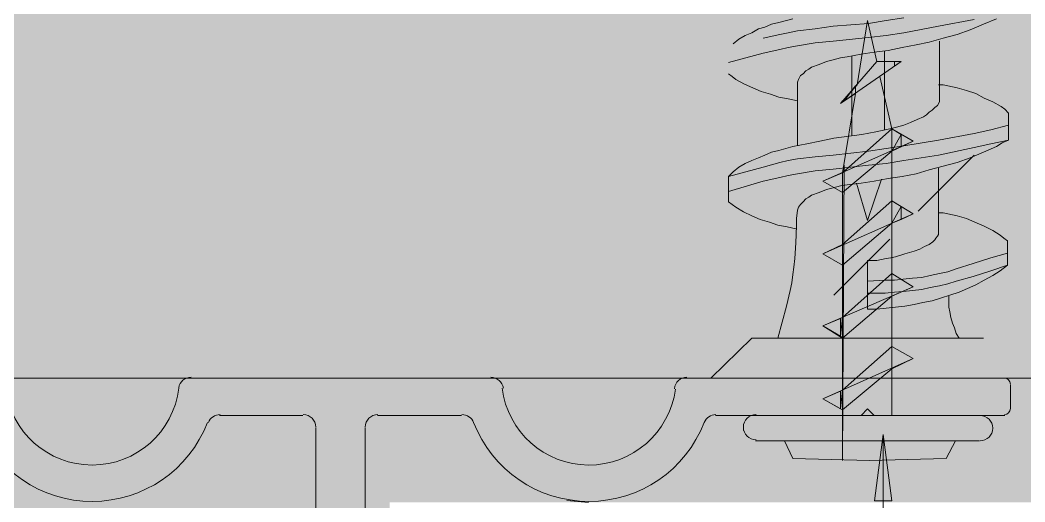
# Model space of a CAD drawing. Header units: millimetres. Extents: x 2518 to 53621, y 2061 to 18648.
# Drawn here: x 48894 to 51172, y 15995 to 17088 of the extents above; entities that cross this region are included whole.
import ezdxf

# ---------------------------------------------------------------- set-up
doc = ezdxf.new("R2010")
doc.units = ezdxf.units.MM
for name, color, linetype, lineweight in [('A-DETL', 7, 'Continuous', 9), ('A-DETL-6', 7, 'Continuous', 5), ('G-ANNO-TEXT', 7, 'Continuous', 9)]:
    doc.layers.add(name, color=color, linetype=linetype, lineweight=lineweight)
doc.layers.add('A-DETL-GENF-1', color=7, linetype='Continuous', lineweight=9, true_color=0xd2d2d2)
doc.layers.add('A-DETL-GENF-12', color=7, linetype='Continuous', lineweight=9, true_color=0xeeeeee)

msp = doc.modelspace()

# ---------------------------------------------------------------- hatches: boundary and pattern name
at = {"layer": 'A-DETL-GENF-1'}
h = msp.add_hatch(dxfattribs=at)
h.set_pattern_fill('FP_9', color=256, style=0, pattern_type=2)
h.set_pattern_definition([(0, (24327.629, 0), (60.96, 15.24), [5.029, -40.691, 5.029, -40.691, -243.84]), (0, (24327.629, 0), (60.96, 15.24), [-91.44, 5.029, -86.411, 5.029, -40.691, -106.68]), (0, (24327.629, 0), (60.96, 15.24), [-228.6, 5.029, -25.451, 5.029, -71.171]), (120, (24350.489, 7.62), (-43.678227, 45.1729086), [5.029, -40.691, 5.029, -40.691, -243.84]), (120, (24350.489, 7.62), (-43.678227, 45.1729086), [-91.44, 5.029, -86.411, 5.029, -40.691, -106.68]), (120, (24350.489, 7.62), (-43.678227, 45.1729086), [-228.6, 5.029, -25.451, 5.029, -71.171]), (240, (24358.109, 38.1), (-17.281773, -60.4129086), [5.029, -40.691, 5.029, -40.691, -243.84]), (240, (24358.109, 38.1), (-17.281773, -60.4129086), [-91.44, 5.029, -86.411, 5.029, -40.691, -106.68]), (240, (24358.109, 38.1), (-17.281773, -60.4129086), [-228.6, 5.029, -25.451, 5.029, -71.171])])
h.paths.add_polyline_path([(52477.3741, 16275.9154), (52477.3741, 17416.7987), (46762.3741, 17416.7987), (46762.3741, 16275.9154), (49732.0575, 16275.9154)])
at = {"layer": 'A-DETL-GENF-12'}
h = msp.add_hatch(color=256, dxfattribs=at)
h.paths.add_polyline_path([(49732.0575, 15545.6654), (50464.4241, 15545.6654), (50464.4241, 15742.5154), (49732.0575, 15742.5154), (49732.0575, 15994.3987), (52477.3741, 15994.3987), (52477.3741, 16275.9154), (46762.3741, 16275.9154), (46762.3741, 15994.3987), (48770.0325, 15994.3987), (48770.0325, 15545.6654), (49664.3241, 15545.6654)])
h.paths.add_polyline_path([(49014.5075, 15628.2154), (49012.3908, 15628.2154), (49012.3908, 15630.3321)])
at = {"layer": 'G-ANNO-TEXT'}
msp.add_hatch(color=256, dxfattribs=at).paths.add_polyline_path([(50851.1841, 16147.9919), (50831.4362, 15997.9919), (50870.9319, 15997.9919)])

# ---------------------------------------------------------------- linework, layer by layer
at = {"layer": 'A-DETL'}
msp.add_line((46762.3741, 16275.9154), (52477.3741, 16275.9154), dxfattribs=at)
at = {"layer": 'A-DETL-6'}
for p, q in [((50614.7075, 17082.3654), (50646.4575, 17090.8321)), ((50815.7908, 17086.5987), (50792.5075, 16940.5487)), ((50792.5075, 16940.5487), (50815.7908, 17086.5987)), ((50836.9575, 16993.4654), (50815.7908, 17086.5987)), ((50815.7908, 17086.5987), (50836.9575, 16993.4654)), ((50858.1241, 17086.5987), (50817.9075, 17080.2487)), ((50898.3408, 17092.9487), (50858.1241, 17086.5987)), ((51057.0908, 17088.7154), (50976.6575, 17073.8987)), ((51078.2575, 17078.1321), (51107.8908, 17090.8321)), ((50553.3241, 17059.0821), (50568.1408, 17067.5487)), ((50568.1408, 17067.5487), (50582.9575, 17071.7821)), ((50582.9575, 17071.7821), (50597.7741, 17078.1321)), ((50597.7741, 17078.1321), (50614.7075, 17082.3654)), ((50657.0408, 17063.3154), (50635.8741, 17059.0821)), ((50697.2575, 17067.5487), (50657.0408, 17063.3154)), ((50737.4741, 17073.8987), (50697.2575, 17067.5487)), ((50817.9075, 17080.2487), (50737.4741, 17073.8987)), ((50976.6575, 17073.8987), (50898.3408, 17059.0821)), ((51018.9908, 17054.8487), (51048.6241, 17065.4321)), ((51048.6241, 17065.4321), (51078.2575, 17078.1321)), ((50510.9908, 17033.6821), (50523.6908, 17044.2654)), ((50523.6908, 17044.2654), (50538.5075, 17052.7321)), ((50538.5075, 17052.7321), (50553.3241, 17059.0821)), ((50616.8241, 17054.8487), (50578.7241, 17046.3821)), ((50635.8741, 17059.0821), (50616.8241, 17054.8487)), ((50737.4741, 17040.0321), (50697.2575, 17035.7987)), ((50817.9075, 17048.4987), (50737.4741, 17040.0321)), ((50858.1241, 17052.7321), (50817.9075, 17048.4987)), ((50898.3408, 17059.0821), (50858.1241, 17052.7321)), ((50955.4908, 17037.9154), (50987.2408, 17046.3821)), ((50978.7741, 16902.4487), (50978.7741, 17040.0321)), ((50987.2408, 17046.3821), (51018.9908, 17054.8487)), ((50616.8241, 17020.9821), (50578.7241, 17012.5154)), ((50635.8741, 17025.2154), (50616.8241, 17020.9821)), ((50657.0408, 17029.4487), (50635.8741, 17025.2154)), ((50697.2575, 17035.7987), (50657.0408, 17029.4487)), ((50830.6075, 17014.6321), (50862.3575, 17018.8654)), ((50853.8908, 17016.7487), (50853.8908, 16838.9487)), ((50862.3575, 17018.8654), (50894.1075, 17025.2154)), ((50894.1075, 17025.2154), (50925.8575, 17031.5654)), ((50925.8575, 17031.5654), (50955.4908, 17037.9154)), ((50578.7241, 17012.5154), (50500.4075, 16991.3487)), ((50722.6575, 16993.4654), (50737.4741, 16997.6987)), ((50737.4741, 16997.6987), (50754.4075, 17001.9321)), ((50754.4075, 17001.9321), (50769.2241, 17004.0487)), ((50769.2241, 17004.0487), (50800.9741, 17010.3987)), ((50779.8075, 16826.2487), (50779.8075, 17006.1654)), ((50800.9741, 17010.3987), (50830.6075, 17014.6321)), ((50669.7408, 16965.9487), (50676.0908, 16972.2987)), ((50676.0908, 16972.2987), (50682.4408, 16976.5321)), ((50682.4408, 16976.5321), (50688.7908, 16980.7654)), ((50688.7908, 16980.7654), (50705.7241, 16987.1154)), ((50705.7241, 16987.1154), (50722.6575, 16993.4654)), ((50754.4075, 16898.2154), (50836.9575, 16993.4654)), ((50891.9908, 16993.4654), (50754.4075, 16898.2154)), ((50836.9575, 16993.4654), (50891.9908, 16993.4654)), ((50836.9575, 16993.4654), (50891.9908, 16993.4654)), ((50870.8241, 16993.4654), (50843.3075, 16993.4654)), ((50877.1741, 16993.4654), (50870.8241, 16993.4654)), ((50877.1741, 16982.8821), (50877.1741, 16993.4654)), ((50877.1741, 16993.4654), (50891.9908, 16993.4654)), ((50891.9908, 16993.4654), (50877.1741, 16982.8821)), ((50508.8741, 16959.5987), (50500.4075, 16965.9487)), ((50517.3408, 16953.2487), (50508.8741, 16959.5987)), ((50536.3908, 16942.6654), (50517.3408, 16953.2487)), ((50657.0408, 16946.8987), (50659.1575, 16953.2487)), ((50659.1575, 16953.2487), (50663.3908, 16961.7154)), ((50663.3908, 16961.7154), (50669.7408, 16965.9487)), ((50843.3075, 16959.5987), (50870.8241, 16841.0654)), ((50843.3075, 16959.5987), (50870.8241, 16841.0654)), ((50555.4408, 16934.1987), (50536.3908, 16942.6654)), ((50574.4908, 16925.7321), (50555.4408, 16934.1987)), ((50595.6575, 16919.3821), (50574.4908, 16925.7321)), ((50657.0408, 16802.9654), (50657.0408, 16946.8987)), ((50754.4075, 16898.2154), (50792.5075, 16940.5487)), ((50762.8741, 16904.5654), (50788.2741, 16938.4321)), ((50788.2741, 16938.4321), (50762.8741, 16906.6821)), ((50762.8741, 16904.5654), (50788.2741, 16938.4321)), ((50788.2741, 16938.4321), (50788.2741, 16921.4987)), ((50987.2408, 16940.5487), (50976.6575, 16940.5487)), ((50997.8241, 16938.4321), (50987.2408, 16940.5487)), ((51018.9908, 16934.1987), (50997.8241, 16938.4321)), ((51040.1575, 16927.8487), (51018.9908, 16934.1987)), ((51061.3241, 16921.4987), (51040.1575, 16927.8487)), ((50614.7075, 16913.0321), (50595.6575, 16919.3821)), ((50635.8741, 16908.7987), (50614.7075, 16913.0321)), ((50657.0408, 16904.5654), (50635.8741, 16908.7987)), ((50788.2741, 16921.4987), (50754.4075, 16898.2154)), ((50754.4075, 16898.2154), (50758.6408, 16904.5654)), ((50758.6408, 16741.5821), (50788.2741, 16921.4987)), ((50758.6408, 16741.5821), (50788.2741, 16921.4987)), ((50758.6408, 16902.4487), (50762.8741, 16906.6821)), ((50762.8741, 16906.6821), (50758.6408, 16904.5654)), ((50758.6408, 16902.4487), (50762.8741, 16906.6821)), ((50758.6408, 16904.5654), (50758.6408, 16902.4487)), ((50758.6408, 16904.5654), (50758.6408, 16902.4487)), ((50762.8741, 16904.5654), (50758.6408, 16902.4487)), ((50788.2741, 16921.4987), (50762.8741, 16904.5654)), ((50762.8741, 16906.6821), (50762.8741, 16904.5654)), ((50762.8741, 16906.6821), (50762.8741, 16904.5654)), ((51080.3741, 16910.9154), (51061.3241, 16921.4987)), ((51099.4241, 16902.4487), (51080.3741, 16910.9154)), ((50758.6408, 16902.4487), (50754.4075, 16898.2154)), ((50955.4908, 16879.1654), (50961.8408, 16883.3987)), ((50961.8408, 16883.3987), (50968.1908, 16889.7487)), ((50968.1908, 16889.7487), (50974.5408, 16893.9821)), ((50974.5408, 16893.9821), (50978.7741, 16902.4487)), ((51118.4741, 16891.8654), (51099.4241, 16902.4487)), ((51126.9408, 16885.5154), (51118.4741, 16891.8654)), ((51135.4075, 16877.0487), (51126.9408, 16885.5154)), ((50913.1575, 16855.8821), (50927.9741, 16862.2321)), ((50927.9741, 16862.2321), (50942.7908, 16868.5821)), ((50942.7908, 16868.5821), (50949.1408, 16872.8154)), ((50949.1408, 16872.8154), (50955.4908, 16879.1654)), ((51135.4075, 16815.6654), (51135.4075, 16877.0487)), ((50870.8241, 16841.0654), (50758.6408, 16741.5821)), ((50803.0908, 16828.3654), (50834.8408, 16834.7154)), ((50834.8408, 16834.7154), (50866.5908, 16841.0654)), ((50866.5908, 16841.0654), (50881.4075, 16845.2987)), ((50870.8241, 16790.2654), (50870.8241, 16841.0654)), ((50870.8241, 16841.0654), (50891.9908, 16828.3654)), ((50919.5075, 16813.5487), (50870.8241, 16841.0654)), ((50870.8241, 16841.0654), (50919.5075, 16813.5487)), ((50881.4075, 16845.2987), (50898.3408, 16849.5321)), ((50898.3408, 16849.5321), (50913.1575, 16855.8821)), ((51095.1908, 16838.9487), (51057.0908, 16830.4821)), ((51135.4075, 16849.5321), (51095.1908, 16838.9487)), ((50678.2075, 16807.1987), (50707.8408, 16813.5487)), ((50707.8408, 16813.5487), (50739.5908, 16819.8987)), ((50714.1908, 16722.5321), (50919.5075, 16813.5487)), ((50739.5908, 16819.8987), (50803.0908, 16828.3654)), ((50891.9908, 16828.3654), (50870.8241, 16790.2654)), ((50891.9908, 16828.3654), (50870.8241, 16790.2654)), ((50919.5075, 16813.5487), (50870.8241, 16790.2654)), ((50891.9908, 16800.8487), (50891.9908, 16828.3654)), ((50891.9908, 16828.3654), (50919.5075, 16813.5487)), ((50891.9908, 16800.8487), (50891.9908, 16828.3654)), ((50919.5075, 16813.5487), (50891.9908, 16800.8487)), ((50976.6575, 16815.6654), (50898.3408, 16802.9654)), ((51057.0908, 16830.4821), (50976.6575, 16815.6654)), ((51135.4075, 16815.6654), (51095.1908, 16807.1987)), ((51120.5908, 16809.3154), (51135.4075, 16815.6654)), ((50597.7741, 16788.1487), (50614.7075, 16792.3821)), ((50614.7075, 16792.3821), (50646.4575, 16800.8487)), ((50646.4575, 16800.8487), (50678.2075, 16807.1987)), ((50817.9075, 16790.2654), (50737.4741, 16781.7987)), ((50870.8241, 16790.2654), (50758.6408, 16697.1321)), ((50858.1241, 16796.6154), (50817.9075, 16790.2654)), ((50898.3408, 16802.9654), (50858.1241, 16796.6154)), ((50870.8241, 16790.2654), (50891.9908, 16800.8487)), ((50870.8241, 16678.0821), (50870.8241, 16790.2654)), ((50870.8241, 16790.2654), (50870.8241, 16678.0821)), ((51057.0908, 16798.7321), (50976.6575, 16781.7987)), ((51095.1908, 16807.1987), (51057.0908, 16798.7321)), ((51078.2575, 16788.1487), (51107.8908, 16800.8487)), ((51107.8908, 16800.8487), (51120.5908, 16809.3154)), ((50538.5075, 16762.7487), (50553.3241, 16769.0987)), ((50553.3241, 16769.0987), (50568.1408, 16775.4487)), ((50568.1408, 16775.4487), (50582.9575, 16781.7987)), ((50582.9575, 16781.7987), (50597.7741, 16788.1487)), ((50635.8741, 16769.0987), (50616.8241, 16764.8654)), ((50657.0408, 16773.3321), (50635.8741, 16769.0987)), ((50697.2575, 16777.5654), (50657.0408, 16773.3321)), ((50737.4741, 16781.7987), (50697.2575, 16777.5654)), ((50898.3408, 16769.0987), (50858.1241, 16762.7487)), ((50976.6575, 16781.7987), (50898.3408, 16769.0987)), ((50930.0908, 16654.7987), (51057.0908, 16781.7987)), ((51018.9908, 16764.8654), (51048.6241, 16775.4487)), ((51048.6241, 16775.4487), (51078.2575, 16788.1487)), ((50578.7241, 16754.2821), (50500.4075, 16733.1154)), ((50500.4075, 16733.1154), (50510.9908, 16743.6987)), ((50510.9908, 16743.6987), (50523.6908, 16754.2821)), ((50523.6908, 16754.2821), (50538.5075, 16762.7487)), ((50616.8241, 16764.8654), (50578.7241, 16754.2821)), ((50697.2575, 16745.8154), (50657.0408, 16739.4654)), ((50737.4741, 16750.0487), (50697.2575, 16745.8154)), ((50817.9075, 16758.5154), (50737.4741, 16750.0487)), ((50758.6408, 16089.6487), (50762.8741, 16758.5154)), ((50762.8741, 16758.5154), (50758.6408, 16741.5821)), ((50858.1241, 16762.7487), (50817.9075, 16758.5154)), ((50925.8575, 16739.4654), (50955.4908, 16747.9321)), ((50955.4908, 16747.9321), (50987.2408, 16756.3987)), ((50976.6575, 16601.8821), (50976.6575, 16752.1654)), ((50987.2408, 16756.3987), (51018.9908, 16764.8654)), ((50500.4075, 16675.9654), (50500.4075, 16733.1154)), ((50578.7241, 16722.5321), (50500.4075, 16699.2487)), ((50616.8241, 16730.9987), (50578.7241, 16722.5321)), ((50635.8741, 16735.2321), (50616.8241, 16730.9987)), ((50657.0408, 16739.4654), (50635.8741, 16735.2321)), ((50758.6408, 16741.5821), (50714.1908, 16722.5321)), ((50714.1908, 16722.5321), (50758.6408, 16741.5821)), ((50758.6408, 16741.5821), (50714.1908, 16722.5321)), ((50714.1908, 16722.5321), (50758.6408, 16741.5821)), ((50714.1908, 16722.5321), (50758.6408, 16697.1321)), ((50758.6408, 16697.1321), (50714.1908, 16722.5321)), ((50758.6408, 16697.1321), (50714.1908, 16722.5321)), ((50758.6408, 16697.1321), (50758.6408, 16741.5821)), ((50758.6408, 16741.5821), (50758.6408, 16089.6487)), ((50800.9741, 16718.2987), (50830.6075, 16722.5321)), ((50815.7908, 16633.6321), (50847.5408, 16726.7654)), ((50830.6075, 16722.5321), (50862.3575, 16728.8821)), ((50862.3575, 16728.8821), (50894.1075, 16733.1154)), ((50894.1075, 16733.1154), (50925.8575, 16739.4654)), ((50705.7241, 16697.1321), (50722.6575, 16703.4821)), ((50722.6575, 16703.4821), (50737.4741, 16707.7154)), ((50737.4741, 16707.7154), (50754.4075, 16711.9487)), ((50754.4075, 16711.9487), (50769.2241, 16714.0654)), ((50769.2241, 16714.0654), (50800.9741, 16718.2987)), ((50790.3908, 16718.2987), (50815.7908, 16633.6321)), ((50508.8741, 16669.6154), (50500.4075, 16675.9654)), ((50663.3908, 16669.6154), (50669.7408, 16675.9654)), ((50669.7408, 16675.9654), (50676.0908, 16682.3154)), ((50676.0908, 16682.3154), (50682.4408, 16686.5487)), ((50682.4408, 16686.5487), (50688.7908, 16690.7821)), ((50688.7908, 16690.7821), (50705.7241, 16697.1321)), ((50758.6408, 16578.5987), (50758.6408, 16697.1321)), ((50758.6408, 16578.5987), (50758.6408, 16697.1321)), ((50870.8241, 16678.0821), (50758.6408, 16578.5987)), ((50870.8241, 16678.0821), (50870.8241, 16627.2821)), ((50891.9908, 16665.3821), (50870.8241, 16678.0821)), ((50919.5075, 16648.4487), (50870.8241, 16678.0821)), ((50870.8241, 16678.0821), (50919.5075, 16648.4487)), ((50517.3408, 16663.2654), (50508.8741, 16669.6154)), ((50534.2741, 16652.6821), (50517.3408, 16663.2654)), ((50553.3241, 16644.2154), (50534.2741, 16652.6821)), ((50654.9241, 16637.8654), (50657.0408, 16656.9154)), ((50657.0408, 16656.9154), (50659.1575, 16663.2654)), ((50659.1575, 16663.2654), (50663.3908, 16669.6154)), ((50870.8241, 16627.2821), (50891.9908, 16665.3821)), ((50870.8241, 16627.2821), (50891.9908, 16665.3821)), ((50891.9908, 16635.7487), (50891.9908, 16665.3821)), ((50891.9908, 16665.3821), (50919.5075, 16648.4487)), ((50891.9908, 16665.3821), (50891.9908, 16635.7487)), ((50572.3741, 16635.7487), (50553.3241, 16644.2154)), ((50593.5408, 16629.3987), (50572.3741, 16635.7487)), ((50612.5908, 16623.0487), (50593.5408, 16629.3987)), ((50654.9241, 16620.9321), (50654.9241, 16637.8654)), ((50714.1908, 16557.4321), (50919.5075, 16648.4487)), ((50919.5075, 16648.4487), (50870.8241, 16627.2821)), ((50891.9908, 16635.7487), (50870.8241, 16627.2821)), ((50919.5075, 16648.4487), (50891.9908, 16635.7487)), ((50987.2408, 16650.5654), (50976.6575, 16650.5654)), ((50997.8241, 16648.4487), (50987.2408, 16650.5654)), ((51018.9908, 16644.2154), (50997.8241, 16648.4487)), ((51040.1575, 16637.8654), (51018.9908, 16644.2154)), ((51059.2075, 16629.3987), (51040.1575, 16637.8654)), ((51078.2575, 16620.9321), (51059.2075, 16629.3987)), ((50633.7575, 16618.8154), (50612.5908, 16623.0487)), ((50652.8075, 16614.5821), (50633.7575, 16618.8154)), ((50652.8075, 16582.8321), (50654.9241, 16620.9321)), ((50870.8241, 16627.2821), (50758.6408, 16532.0321)), ((50870.8241, 16512.9821), (50870.8241, 16627.2821)), ((50870.8241, 16627.2821), (50870.8241, 16512.9821)), ((51099.4241, 16610.3487), (51078.2575, 16620.9321)), ((51116.3575, 16599.7654), (51099.4241, 16610.3487)), ((50739.5908, 16464.2987), (50866.5908, 16591.2987)), ((50955.4908, 16578.5987), (50963.9575, 16584.9487)), ((50963.9575, 16584.9487), (50968.1908, 16589.1821)), ((50968.1908, 16589.1821), (50970.3075, 16593.4154)), ((50970.3075, 16593.4154), (50974.5408, 16597.6487)), ((50974.5408, 16597.6487), (50976.6575, 16601.8821)), ((51124.8241, 16593.4154), (51116.3575, 16599.7654)), ((51133.2908, 16587.0654), (51124.8241, 16593.4154)), ((51133.2908, 16532.0321), (51133.2908, 16587.0654)), ((50650.6908, 16546.8487), (50652.8075, 16582.8321)), ((50758.6408, 16578.5987), (50714.1908, 16557.4321)), ((50714.1908, 16557.4321), (50758.6408, 16578.5987)), ((50758.6408, 16578.5987), (50714.1908, 16557.4321)), ((50714.1908, 16557.4321), (50758.6408, 16578.5987)), ((50758.6408, 16532.0321), (50758.6408, 16578.5987)), ((50900.4575, 16557.4321), (50921.6241, 16563.7821)), ((50921.6241, 16563.7821), (50934.3241, 16568.0154)), ((50934.3241, 16568.0154), (50944.9075, 16574.3654)), ((50944.9075, 16574.3654), (50955.4908, 16578.5987)), ((50648.5741, 16527.7987), (50650.6908, 16546.8487)), ((50714.1908, 16557.4321), (50758.6408, 16532.0321)), ((50758.6408, 16532.0321), (50714.1908, 16557.4321)), ((50758.6408, 16532.0321), (50714.1908, 16557.4321)), ((50815.7908, 16432.5487), (50815.7908, 16542.6154)), ((50815.7908, 16542.6154), (50836.9575, 16542.6154)), ((50836.9575, 16542.6154), (50847.5408, 16544.7321)), ((50847.5408, 16544.7321), (50858.1241, 16546.8487)), ((50858.1241, 16546.8487), (50868.7075, 16548.9654)), ((50868.7075, 16548.9654), (50879.2908, 16551.0821)), ((50879.2908, 16551.0821), (50900.4575, 16557.4321)), ((51095.1908, 16548.9654), (51054.9741, 16536.2654)), ((51133.2908, 16559.5487), (51095.1908, 16548.9654)), ((50646.4575, 16510.8654), (50648.5741, 16527.7987)), ((50758.6408, 16413.4987), (50758.6408, 16532.0321)), ((50758.6408, 16413.4987), (50758.6408, 16532.0321)), ((50997.8241, 16517.2154), (50978.7741, 16512.9821)), ((51016.8741, 16523.5654), (50997.8241, 16517.2154)), ((51054.9741, 16536.2654), (51016.8741, 16523.5654)), ((51054.9741, 16506.6321), (51095.1908, 16519.3321)), ((51095.1908, 16519.3321), (51133.2908, 16532.0321)), ((51116.3575, 16519.3321), (51099.4241, 16508.7487)), ((51133.2908, 16532.0321), (51116.3575, 16519.3321)), ((50644.3408, 16491.8154), (50646.4575, 16510.8654)), ((50870.8241, 16512.9821), (50758.6408, 16413.4987)), ((50856.0075, 16498.1654), (50815.7908, 16496.0487)), ((50877.1741, 16498.1654), (50856.0075, 16498.1654)), ((50870.8241, 16462.1821), (50870.8241, 16512.9821)), ((50870.8241, 16512.9821), (50919.5075, 16483.3487)), ((50919.5075, 16483.3487), (50870.8241, 16512.9821)), ((50870.8241, 16512.9821), (50919.5075, 16483.3487)), ((50896.2241, 16500.2821), (50877.1741, 16498.1654)), ((50917.3908, 16502.3987), (50896.2241, 16500.2821)), ((50938.5575, 16504.5154), (50917.3908, 16502.3987)), ((50957.6075, 16508.7487), (50938.5575, 16504.5154)), ((50978.7741, 16512.9821), (50957.6075, 16508.7487)), ((50997.8241, 16489.6987), (51016.8741, 16496.0487)), ((51016.8741, 16496.0487), (51054.9741, 16506.6321)), ((51080.3741, 16498.1654), (51061.3241, 16487.5821)), ((51099.4241, 16508.7487), (51080.3741, 16498.1654)), ((50631.6408, 16438.8987), (50640.1075, 16474.8821)), ((50640.1075, 16474.8821), (50644.3408, 16491.8154)), ((50714.1908, 16394.4487), (50919.5075, 16483.3487)), ((50856.0075, 16468.5321), (50877.1741, 16470.6487)), ((50919.5075, 16483.3487), (50870.8241, 16462.1821)), ((50870.8241, 16462.1821), (50919.5075, 16483.3487)), ((50919.5075, 16483.3487), (50870.8241, 16462.1821)), ((50919.5075, 16483.3487), (50870.8241, 16462.1821)), ((50877.1741, 16470.6487), (50896.2241, 16472.7654)), ((50896.2241, 16472.7654), (50917.3908, 16474.8821)), ((50917.3908, 16474.8821), (50938.5575, 16476.9987)), ((50938.5575, 16476.9987), (50957.6075, 16481.2321)), ((50957.6075, 16481.2321), (50978.7741, 16485.4654)), ((50978.7741, 16485.4654), (50997.8241, 16489.6987)), ((51023.2241, 16470.6487), (51002.0575, 16464.2987)), ((51042.2741, 16479.1154), (51023.2241, 16470.6487)), ((51061.3241, 16487.5821), (51042.2741, 16479.1154)), ((50758.6408, 16366.9321), (50870.8241, 16462.1821)), ((50815.7908, 16468.5321), (50856.0075, 16468.5321)), ((50870.8241, 16462.1821), (50870.8241, 16347.8821)), ((50870.8241, 16462.1821), (50870.8241, 16347.8821)), ((50940.6741, 16447.3654), (50921.6241, 16443.1321)), ((50961.8408, 16451.5987), (50940.6741, 16447.3654)), ((50983.0075, 16457.9487), (50961.8408, 16451.5987)), ((51002.0575, 16464.2987), (50983.0075, 16457.9487)), ((50999.9408, 16462.1821), (50999.9408, 16436.7821)), ((50612.5908, 16366.9321), (50631.6408, 16438.8987)), ((50836.9575, 16432.5487), (50815.7908, 16432.5487)), ((50858.1241, 16434.6654), (50836.9575, 16432.5487)), ((50879.2908, 16436.7821), (50858.1241, 16434.6654)), ((50900.4575, 16438.8987), (50879.2908, 16436.7821)), ((50921.6241, 16443.1321), (50900.4575, 16438.8987)), ((50999.9408, 16436.7821), (51002.0575, 16426.1987)), ((51002.0575, 16426.1987), (51004.1741, 16413.4987)), ((50714.1908, 16394.4487), (50758.6408, 16413.4987)), ((50714.1908, 16394.4487), (50754.4075, 16411.3821)), ((50754.4075, 16371.1654), (50758.6408, 16413.4987)), ((50758.6408, 16413.4987), (50754.4075, 16411.3821)), ((50754.4075, 16371.1654), (50758.6408, 16413.4987)), ((50754.4075, 16411.3821), (50754.4075, 16371.1654)), ((50754.4075, 16411.3821), (50754.4075, 16371.1654)), ((50758.6408, 16413.4987), (50758.6408, 16366.9321)), ((51004.1741, 16413.4987), (51008.4075, 16400.7987)), ((50754.4075, 16371.1654), (50714.1908, 16394.4487)), ((50758.6408, 16366.9321), (50714.1908, 16394.4487)), ((50758.6408, 16366.9321), (50714.1908, 16394.4487)), ((51008.4075, 16400.7987), (51012.6408, 16390.2154)), ((51012.6408, 16390.2154), (51016.8741, 16377.5154)), ((50553.3241, 16366.9321), (50460.1908, 16275.9154)), ((51078.2575, 16366.9321), (50553.3241, 16366.9321)), ((50758.6408, 16366.9321), (50754.4075, 16371.1654)), ((50758.6408, 16248.3987), (50758.6408, 16366.9321)), ((50758.6408, 16248.3987), (50758.6408, 16366.9321)), ((51016.8741, 16377.5154), (51023.2241, 16366.9321)), ((50870.8241, 16347.8821), (50758.6408, 16248.3987)), ((50870.8241, 16297.0821), (50870.8241, 16347.8821)), ((50870.8241, 16347.8821), (50919.5075, 16320.3654)), ((50919.5075, 16320.3654), (50870.8241, 16347.8821)), ((50870.8241, 16347.8821), (50919.5075, 16320.3654)), ((50714.1908, 16229.3487), (50919.5075, 16320.3654)), ((50919.5075, 16320.3654), (50870.8241, 16297.0821)), ((50870.8241, 16297.0821), (50919.5075, 16320.3654)), ((50919.5075, 16320.3654), (50870.8241, 16297.0821)), ((50758.6408, 16203.9487), (50870.8241, 16297.0821)), ((50870.8241, 16297.0821), (50870.8241, 16191.2487)), ((50870.8241, 16297.0821), (50870.8241, 16191.2487)), ((50870.8241, 16275.9154), (50870.8241, 16290.7321)), ((52477.3741, 16275.9154), (46762.3741, 16275.9154)), ((52477.3741, 16275.9154), (46762.3741, 16275.9154)), ((52477.3741, 16275.9154), (46762.3741, 16275.9154)), ((46762.3741, 16275.9154), (52477.3741, 16275.9154)), ((49276.9741, 16275.9154), (49964.8908, 16275.9154)), ((49276.9741, 16275.9154), (49964.8908, 16275.9154)), ((49281.2075, 16275.9154), (49276.9741, 16275.9154)), ((49964.8908, 16275.9154), (49281.2075, 16275.9154)), ((49630.4575, 16275.9154), (49281.2075, 16275.9154)), ((49281.2075, 16275.9154), (49960.6575, 16275.9154)), ((49964.8908, 16275.9154), (49281.2075, 16275.9154)), ((49960.6575, 16275.9154), (49630.4575, 16275.9154)), ((49960.6575, 16275.9154), (49964.8908, 16275.9154)), ((51129.0575, 16275.9154), (50398.8075, 16275.9154)), ((50398.8075, 16275.9154), (50400.9241, 16275.9154)), ((50400.9241, 16275.9154), (51129.0575, 16275.9154)), ((50403.0408, 16275.9154), (50400.9241, 16275.9154)), ((50400.9241, 16275.9154), (51129.0575, 16275.9154)), ((51129.0575, 16275.9154), (50400.9241, 16275.9154)), ((50400.9241, 16275.9154), (51129.0575, 16275.9154)), ((51126.9408, 16275.9154), (50403.0408, 16275.9154)), ((50403.0408, 16275.9154), (51129.0575, 16275.9154)), ((51129.0575, 16275.9154), (50403.0408, 16275.9154)), ((50403.0408, 16275.9154), (51126.9408, 16275.9154)), ((50405.1575, 16275.9154), (50403.0408, 16275.9154)), ((51126.9408, 16275.9154), (50405.1575, 16275.9154)), ((51124.8241, 16275.9154), (50405.1575, 16275.9154)), ((50405.1575, 16275.9154), (51124.8241, 16275.9154)), ((51126.9408, 16275.9154), (50405.1575, 16275.9154)), ((50460.1908, 16275.9154), (51171.3908, 16275.9154)), ((51124.8241, 16275.9154), (51126.9408, 16275.9154)), ((51129.0575, 16275.9154), (51126.9408, 16275.9154)), ((50714.1908, 16229.3487), (50758.6408, 16248.3987)), ((50714.1908, 16229.3487), (50754.4075, 16246.2821)), ((50754.4075, 16206.0654), (50758.6408, 16248.3987)), ((50758.6408, 16248.3987), (50754.4075, 16246.2821)), ((50754.4075, 16206.0654), (50758.6408, 16248.3987)), ((50754.4075, 16246.2821), (50754.4075, 16206.0654)), ((50754.4075, 16246.2821), (50754.4075, 16206.0654)), ((50758.6408, 16248.3987), (50758.6408, 16203.9487)), ((51139.6408, 16261.0987), (51139.6408, 16206.0654)), ((50754.4075, 16206.0654), (50714.1908, 16229.3487)), ((50758.6408, 16203.9487), (50714.1908, 16229.3487)), ((50758.6408, 16203.9487), (50714.1908, 16229.3487)), ((50758.6408, 16203.9487), (50754.4075, 16206.0654)), ((50758.6408, 16191.2487), (50758.6408, 16203.9487)), ((50758.6408, 16191.2487), (50758.6408, 16203.9487)), ((50800.9741, 16191.2487), (50815.7908, 16206.0654)), ((50815.7908, 16206.0654), (50830.6075, 16191.2487)), ((49535.2075, 16191.2487), (49346.8241, 16191.2487)), ((49895.0408, 16191.2487), (49704.5408, 16191.2487)), ((50470.7741, 16191.2487), (50800.9741, 16191.2487)), ((51069.7908, 16191.2487), (50561.7908, 16191.2487)), ((50561.7908, 16191.2487), (50758.6408, 16191.2487)), ((50830.6075, 16191.2487), (50955.4908, 16191.2487)), ((51126.9408, 16191.2487), (50830.6075, 16191.2487)), ((50830.6075, 16191.2487), (51124.8241, 16191.2487)), ((51124.8241, 16191.2487), (50830.6075, 16191.2487)), ((50830.6075, 16191.2487), (51124.8241, 16191.2487)), ((50870.8241, 16191.2487), (51069.7908, 16191.2487)), ((50955.4908, 16191.2487), (50970.3075, 16191.2487)), ((50970.3075, 16191.2487), (50985.1241, 16191.2487)), ((50985.1241, 16191.2487), (51124.8241, 16191.2487)), ((51124.8241, 16191.2487), (51126.9408, 16191.2487)), ((49564.8408, 15742.5154), (49564.8408, 16163.7321)), ((49677.0241, 16163.7321), (49677.0241, 15742.5154)), ((50534.2741, 16163.7321), (50534.2741, 16167.9654)), ((50534.2741, 16167.9654), (50534.2741, 16157.3821)), ((50534.2741, 16157.3821), (50534.2741, 16163.7321)), ((50561.7908, 16134.0987), (51014.7575, 16134.0987)), ((50627.4075, 16134.0987), (50561.7908, 16134.0987)), ((51014.7575, 16134.0987), (50627.4075, 16134.0987)), ((50627.4075, 16134.0987), (50646.4575, 16093.8821)), ((50646.4575, 16093.8821), (50627.4075, 16134.0987)), ((50993.5908, 16093.8821), (51014.7575, 16134.0987)), ((51014.7575, 16134.0987), (50993.5908, 16093.8821)), ((51014.7575, 16134.0987), (51069.7908, 16134.0987)), ((51069.7908, 16134.0987), (51014.7575, 16134.0987)), ((50646.4575, 16093.8821), (50820.0241, 16089.6487)), ((50820.0241, 16089.6487), (50646.4575, 16093.8821)), ((50820.0241, 16089.6487), (50993.5908, 16093.8821)), ((50993.5908, 16093.8821), (50820.0241, 16089.6487)), ((50134.2241, 15998.6321), (50182.9075, 15994.3987)), ((50182.9075, 15994.3987), (50134.2241, 15998.6321))]:
    msp.add_line(p, q, dxfattribs=at)
for centre, radius, start, end in [((49282.2658, 16249.4571), 28.575, 90.000023, 170.9911846), ((49961.7158, 16249.4571), 28.575, 8.0660823, 89.999977), ((50406.2158, 16249.4571), 28.575, 90.0000149, 174.6441668), ((51125.8825, 16262.1571), 13.7583, 0, 90), ((49057.8991, 16276.9737), 197.9083, 186.9213831, 269.9999586), ((49057.8992, 16276.9737), 197.9083, 269.9999561, 353.0786169), ((50183.9658, 16276.9737), 197.9083, 186.9103976, 269.7390927), ((50183.9658, 16276.9737), 197.9083, 269.7390901, 352.5677501), ((51125.8825, 16207.1237), 13.7583, 270, 0), ((49057.8991, 16276.9737), 280.4583, 201.3793825, 270.0549265), ((49057.8991, 16276.9737), 280.4583, 270.054922, 338.7304717), ((49347.8825, 16164.7904), 28.575, 90.0000309, 158.1207186), ((49536.2658, 16164.7904), 28.575, 0, 90), ((49705.5991, 16164.7904), 28.575, 90, 180), ((49896.0991, 16164.7904), 28.575, 21.8463644, 90.0329276), ((50183.9658, 16276.9737), 280.4583, 201.2695262, 270.0000235), ((50183.9658, 16276.9737), 280.4583, 270.0000223, 338.7304738), ((50471.8325, 16164.7904), 28.575, 90.0000309, 158.1207186), ((50562.8491, 16164.7904), 28.575, 90, 180), ((50562.8491, 16164.7904), 28.575, 90.0988788, 180), ((51070.8491, 16162.6737), 28.575, 360, 90), ((51070.8491, 16162.6737), 28.575, 360, 90), ((50562.8491, 16164.7904), 28.575, 180, 270), ((50562.8491, 16164.7904), 28.575, 180, 269.9011212), ((51070.8491, 16162.6737), 28.575, 270, 0), ((51070.8491, 16162.6737), 28.575, 270, 0)]:
    msp.add_arc(centre, radius, start, end, dxfattribs=at)
at = {"layer": 'G-ANNO-TEXT'}
for p, q in [((50851.1841, 16147.9919), (50831.4362, 15997.9919)), ((50870.9319, 15997.9919), (50851.1841, 16147.9919)), ((50851.1841, 16147.9919), (50851.1841, 14666.5186)), ((50831.4362, 15997.9919), (50870.9319, 15997.9919))]:
    msp.add_line(p, q, dxfattribs=at)

doc.saveas('drawing.dxf')
